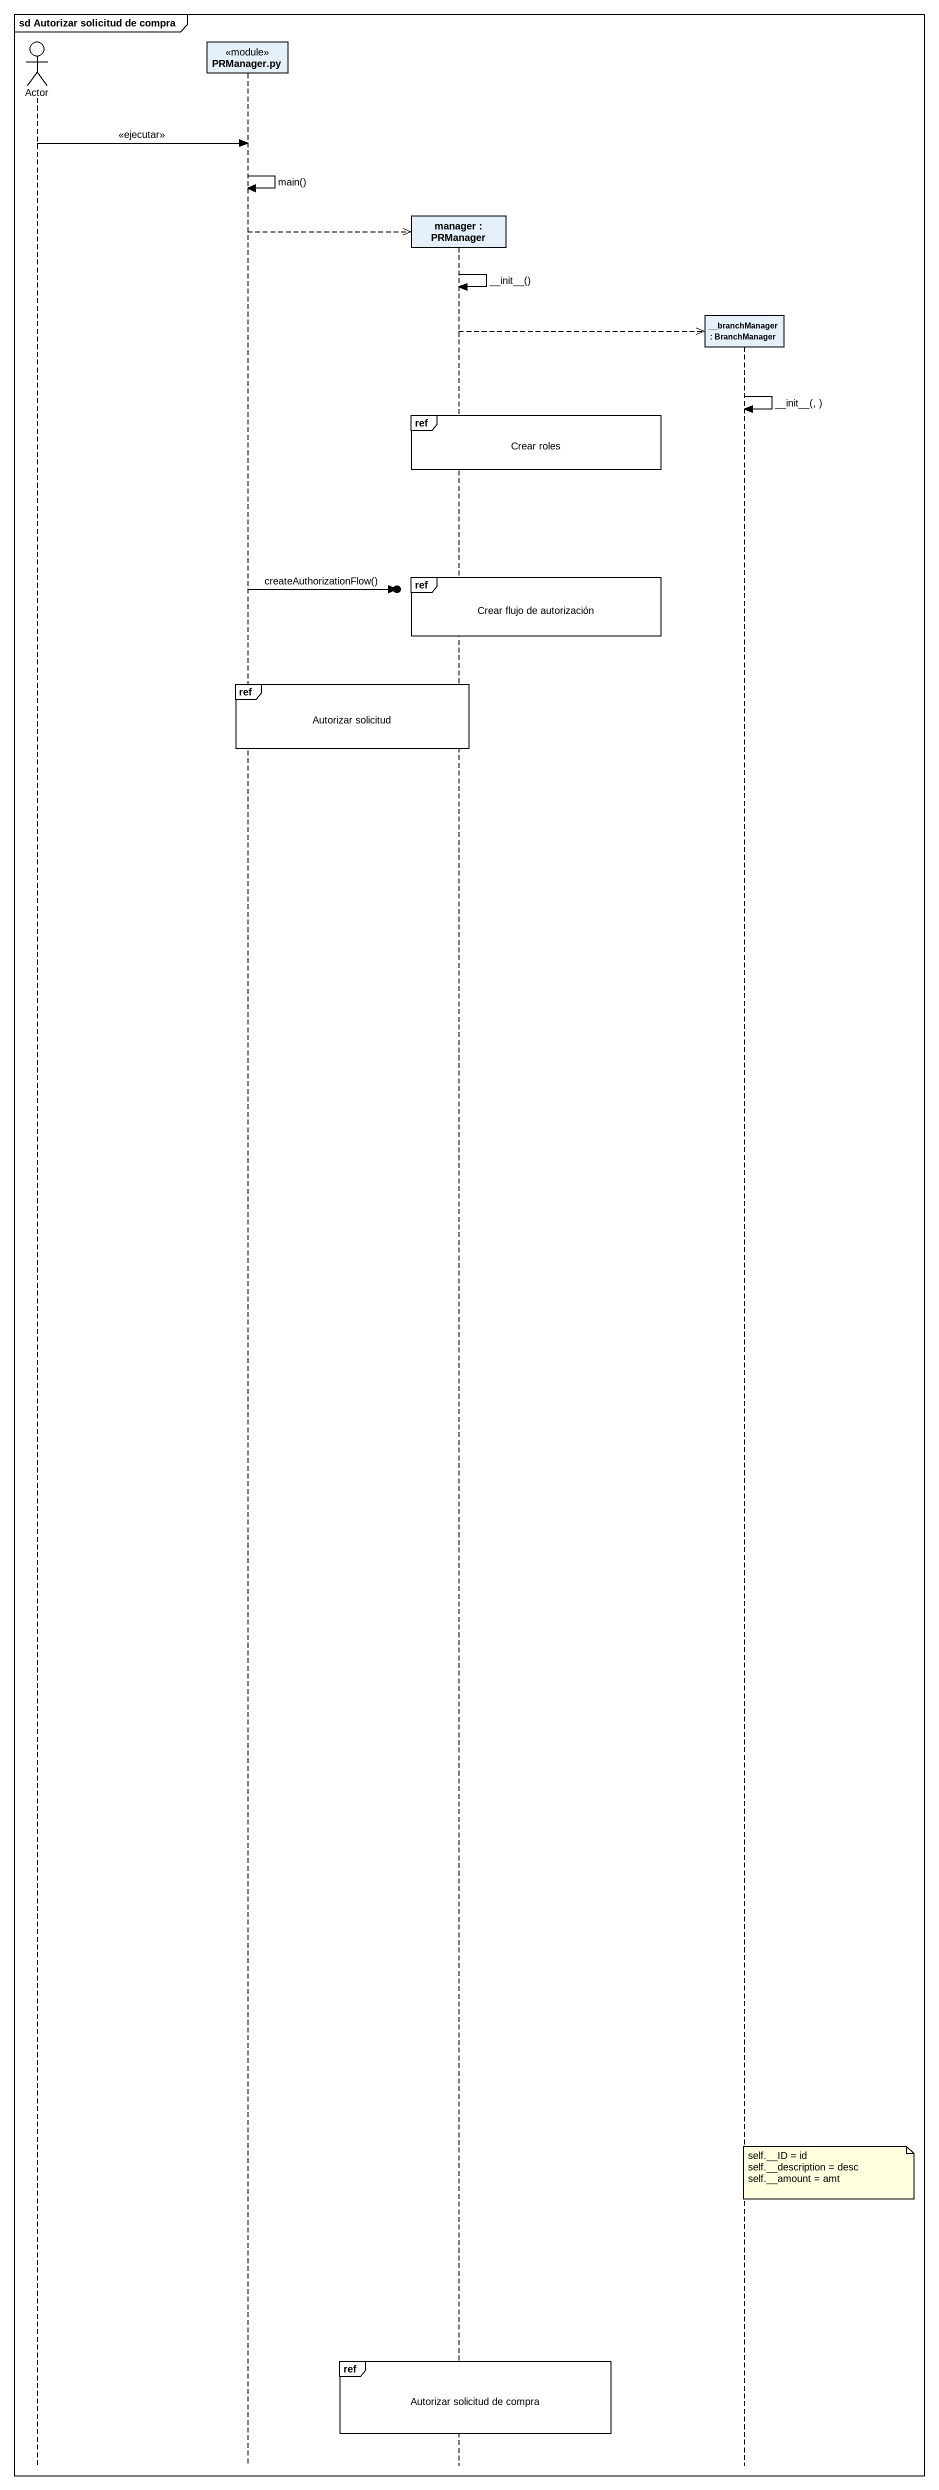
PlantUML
@startuml
mainframe sd Autorizar solicitud de compra
hide footbox
actor "Actor" as Actor_
participant "PRManager.py" as PRManager_py <<module>>
participant "manager : PRManager" as manager
participant "__branchManager : BranchManager" as branchManager

Actor_ -> PRManager_py : <<ejecutar>>
PRManager_py -> PRManager_py : main()
PRManager_py -->> manager **
manager -> manager : ~__init~__()
manager -->> branchManager **
branchManager -> branchManager : ~__init~__(, )
ref over manager : Crear roles
ref over manager : Crear flujo de autorización
PRManager_py ->o] : createAuthorizationFlow()
ref over PRManager_py, manager : Autorizar solicitud
note over branchManager
  self.__ID = id
  self.__description = desc
  self.__amount = amt
end note
ref over manager : Autorizar solicitud de compra
@enduml
